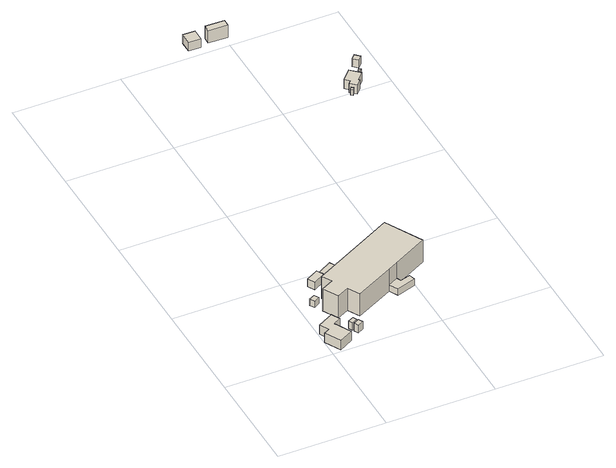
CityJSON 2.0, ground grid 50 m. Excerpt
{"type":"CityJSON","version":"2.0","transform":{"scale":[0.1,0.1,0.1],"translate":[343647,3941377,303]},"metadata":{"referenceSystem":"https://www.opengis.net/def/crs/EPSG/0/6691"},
"CityObjects":{
"building1":{"type":"Building","attributes":{"usage":"452","measuredHeight":6.1,"storeysAboveGround":1,"BuildingIDAttribute.prefecture":"14","BuildingIDAttribute.city":"14151","BuildingDetailAttribute.totalFloorArea":101.5,"BuildingDetailAttribute.buildingFootprintArea":101.5,"BuildingDetailAttribute.buildingStructureType":"610","BuildingDetailAttribute.buildingStructureOrgType":"2","BuildingDetailAttribute.orgUsage":"193","BuildingDetailAttribute.surveyYear":2015},"geometry":[{"type":"Solid","lod":"1","boundaries":[[[[0,1,2,3,4,5,6,7]],[[6,8,9,7]],[[5,10,8,6]],[[4,11,10,5]],[[3,12,11,4]],[[2,13,12,3]],[[1,14,13,2]],[[0,15,14,1]],[[7,9,15,0]],[[8,10,11,12,13,14,15,9]]]]}]},
"building2":{"type":"Building","attributes":{"measuredHeight":5.3,"BuildingIDAttribute.prefecture":"14","BuildingIDAttribute.city":"14151","BuildingDetailAttribute.surveyYear":2015,"BuildingLandSlideRiskAttribute.description":"1","BuildingLandSlideRiskAttribute.areaType":"1"},"geometry":[{"type":"Solid","lod":"1","boundaries":[[[[16,17,18,19]],[[18,20,21,19]],[[17,22,20,18]],[[16,23,22,17]],[[19,21,23,16]],[[20,22,23,21]]]]}]},
"building3":{"type":"Building","attributes":{"measuredHeight":4.3,"BuildingIDAttribute.prefecture":"14","BuildingIDAttribute.city":"14151","BuildingDetailAttribute.surveyYear":2015},"geometry":[{"type":"Solid","lod":"1","boundaries":[[[[24,25,26,27]],[[26,28,29,27]],[[25,30,28,26]],[[24,31,30,25]],[[27,29,31,24]],[[28,30,31,29]]]]}]},
"building4":{"type":"Building","attributes":{"measuredHeight":4.3,"BuildingIDAttribute.prefecture":"14","BuildingIDAttribute.city":"14151","BuildingDetailAttribute.surveyYear":2015},"geometry":[{"type":"Solid","lod":"1","boundaries":[[[[32,33,34,35]],[[34,36,37,35]],[[33,38,36,34]],[[32,39,38,33]],[[35,37,39,32]],[[36,38,39,37]]]]}]},
"building5":{"type":"Building","attributes":{"measuredHeight":4.1,"BuildingIDAttribute.prefecture":"14","BuildingIDAttribute.city":"14151","BuildingDetailAttribute.surveyYear":2015,"BuildingLandSlideRiskAttribute.description":"1","BuildingLandSlideRiskAttribute.areaType":"1"},"geometry":[{"type":"Solid","lod":"1","boundaries":[[[[40,41,42,43]],[[42,44,45,43]],[[41,46,44,42]],[[40,47,46,41]],[[43,45,47,40]],[[44,46,47,45]]]]}]},
"building6":{"type":"Building","attributes":{"measuredHeight":3.3,"BuildingIDAttribute.prefecture":"14","BuildingIDAttribute.city":"14151","BuildingDetailAttribute.surveyYear":2015,"BuildingLandSlideRiskAttribute.description":"1","BuildingLandSlideRiskAttribute.areaType":"1"},"geometry":[{"type":"Solid","lod":"1","boundaries":[[[[48,49,50,51]],[[50,52,53,51]],[[49,54,52,50]],[[48,55,54,49]],[[51,53,55,48]],[[52,54,55,53]]]]}]},
"building7":{"type":"Building","attributes":{"usage":"452","measuredHeight":16.8,"storeysAboveGround":2,"BuildingIDAttribute.prefecture":"14","BuildingIDAttribute.city":"14151","BuildingDetailAttribute.totalFloorArea":1828.75,"BuildingDetailAttribute.buildingFootprintArea":914.38,"BuildingDetailAttribute.buildingStructureType":"610","BuildingDetailAttribute.buildingStructureOrgType":"2","BuildingDetailAttribute.orgUsage":"193","BuildingDetailAttribute.surveyYear":2015,"BuildingLandSlideRiskAttribute.description":"1","BuildingLandSlideRiskAttribute.areaType":"1"},"geometry":[{"type":"Solid","lod":"1","boundaries":[[[[56,57,58,59,60,61,62,63,64,65]],[[64,66,67,65]],[[63,68,66,64]],[[62,69,68,63]],[[61,70,69,62]],[[60,71,70,61]],[[59,72,71,60]],[[58,73,72,59]],[[57,74,73,58]],[[56,75,74,57]],[[65,67,75,56]],[[66,68,69,70,71,72,73,74,75,67]]]]}]},
"building8":{"type":"Building","attributes":{"usage":"452","measuredHeight":8.1,"storeysAboveGround":2,"BuildingIDAttribute.prefecture":"14","BuildingIDAttribute.city":"14151","BuildingDetailAttribute.totalFloorArea":83.46,"BuildingDetailAttribute.buildingFootprintArea":41.73,"BuildingDetailAttribute.buildingStructureType":"610","BuildingDetailAttribute.buildingStructureOrgType":"2","BuildingDetailAttribute.orgUsage":"193","BuildingDetailAttribute.surveyYear":2015,"BuildingLandSlideRiskAttribute.description":"1","BuildingLandSlideRiskAttribute.areaType":"1"},"geometry":[{"type":"Solid","lod":"1","boundaries":[[[[76,77,78,79,80,81]],[[80,82,83,81]],[[79,84,82,80]],[[78,85,84,79]],[[77,86,85,78]],[[76,87,86,77]],[[81,83,87,76]],[[82,84,85,86,87,83]]]]}]},
"building9":{"type":"Building","attributes":{"measuredHeight":5.2,"BuildingIDAttribute.prefecture":"14","BuildingIDAttribute.city":"14151","BuildingDetailAttribute.surveyYear":2015},"geometry":[{"type":"Solid","lod":"1","boundaries":[[[[88,89,90,91]],[[90,92,93,91]],[[89,94,92,90]],[[88,95,94,89]],[[91,93,95,88]],[[92,94,95,93]]]]}]},
"building10":{"type":"Building","attributes":{"measuredHeight":7.6,"BuildingIDAttribute.prefecture":"14","BuildingIDAttribute.city":"14151","BuildingDetailAttribute.surveyYear":2015},"geometry":[{"type":"Solid","lod":"1","boundaries":[[[[96,97,98,99]],[[98,100,101,99]],[[97,102,100,98]],[[96,103,102,97]],[[99,101,103,96]],[[100,102,103,101]]]]}]},
"building11":{"type":"Building","attributes":{"BuildingIDAttribute.prefecture":"14","BuildingIDAttribute.city":"14151","BuildingDetailAttribute.surveyYear":2015,"BuildingLandSlideRiskAttribute.description":"1","BuildingLandSlideRiskAttribute.areaType":"1"},"geometry":[{"type":"Solid","lod":"1","boundaries":[[[[104,105,106,107]],[[106,108,109,107]],[[105,110,108,106]],[[104,111,110,105]],[[107,109,111,104]],[[108,110,111,109]]]]}]},
"building12":{"type":"Building","attributes":{"usage":"452","measuredHeight":5.7,"storeysAboveGround":1,"BuildingIDAttribute.prefecture":"14","BuildingIDAttribute.city":"14151","BuildingDetailAttribute.totalFloorArea":44.81,"BuildingDetailAttribute.buildingFootprintArea":44.81,"BuildingDetailAttribute.buildingStructureType":"610","BuildingDetailAttribute.buildingStructureOrgType":"2","BuildingDetailAttribute.orgUsage":"193","BuildingDetailAttribute.surveyYear":2015,"BuildingLandSlideRiskAttribute.description":"1","BuildingLandSlideRiskAttribute.areaType":"1"},"geometry":[{"type":"Solid","lod":"1","boundaries":[[[[112,113,114,115,116,117,118,119]],[[118,120,121,119]],[[117,122,120,118]],[[116,123,122,117]],[[115,124,123,116]],[[114,125,124,115]],[[113,126,125,114]],[[112,127,126,113]],[[119,121,127,112]],[[120,122,123,124,125,126,127,121]]]]}]},
"building13":{"type":"Building","attributes":{"BuildingIDAttribute.prefecture":"14","BuildingIDAttribute.city":"14151","BuildingDetailAttribute.surveyYear":2015,"BuildingLandSlideRiskAttribute.description":"1","BuildingLandSlideRiskAttribute.areaType":"1"},"geometry":[{"type":"Solid","lod":"1","boundaries":[[[[128,129,130,131]],[[130,132,133,131]],[[129,134,132,130]],[[128,135,134,129]],[[131,133,135,128]],[[132,134,135,133]]]]}]},
"building14":{"type":"Building","attributes":{"measuredHeight":4.4,"BuildingIDAttribute.prefecture":"14","BuildingIDAttribute.city":"14151","BuildingDetailAttribute.surveyYear":2015},"geometry":[{"type":"Solid","lod":"1","boundaries":[[[[136,137,138,139]],[[138,140,141,139]],[[137,142,140,138]],[[136,143,142,137]],[[139,141,143,136]],[[140,142,143,141]]]]}]}
},
"vertices":[
[105,45,9],[39,10,9],[0,84,9],[27,98,9],[5,141,9],[78,181,9],[99,141,9],[64,122,9],[99,141,58],[64,122,58],[78,181,58],[5,141,58],[27,98,58],[0,84,58],[39,10,58],[105,45,58],
[90,321,10],[63,305,10],[50,327,10],[77,342,10],[50,327,43],[77,342,43],[63,305,43],[90,321,43],
[139,104,9],[129,123,9],[156,138,9],[166,118,9],[156,138,47],[166,118,47],[129,123,47],[139,104,47],
[169,112,9],[180,92,9],[152,78,9],[142,98,9],[152,78,50],[142,98,50],[180,92,50],[169,112,50],
[114,408,11],[95,441,11],[153,474,11],[171,441,11],[153,474,50],[171,441,50],[95,441,50],[114,408,50],
[229,507,10],[244,480,10],[180,445,10],[166,471,10],[180,445,42],[166,471,42],[244,480,42],[229,507,42],
[504,553,8],[596,379,8],[433,293,8],[386,268,8],[208,175,8],[178,231,8],[122,202,8],[84,274,8],[140,303,8],[116,349,8],[140,303,125],[116,349,125],[84,274,125],[122,202,125],[178,231,125],[208,175,125],[386,268,125],[433,293,125],[596,379,125],[504,553,125],
[408,227,9],[386,268,9],[433,293,9],[443,273,9],[490,286,9],[498,255,9],[490,286,43],[498,255,43],[443,273,43],[433,293,43],[386,268,43],[408,227,43],
[269,1917,123],[270,1973,123],[327,1972,123],[326,1916,123],[327,1972,169],[326,1916,169],[270,1973,169],[269,1917,169],
[370,1938,114],[371,1972,114],[461,1970,114],[460,1936,114],[461,1970,179],[460,1936,179],[371,1972,179],[370,1938,179],
[684,1205,271],[676,1194,271],[665,1203,271],[673,1214,271],[665,1203,301],[673,1214,301],[676,1194,301],[684,1205,301],
[712,1314,258],[753,1275,258],[720,1240,258],[725,1235,258],[700,1209,258],[674,1233,258],[687,1247,258],[667,1266,258],[687,1247,306],[667,1266,306],[674,1233,306],[700,1209,306],[725,1235,306],[720,1240,306],[753,1275,306],[712,1314,306],
[754,1308,272],[764,1300,272],[755,1290,272],[746,1298,272],[755,1290,302],[746,1298,302],[764,1300,302],[754,1308,302],
[753,1365,271],[772,1386,271],[793,1366,271],[774,1346,271],[793,1366,313],[774,1346,313],[772,1386,313],[753,1365,313]
]}
